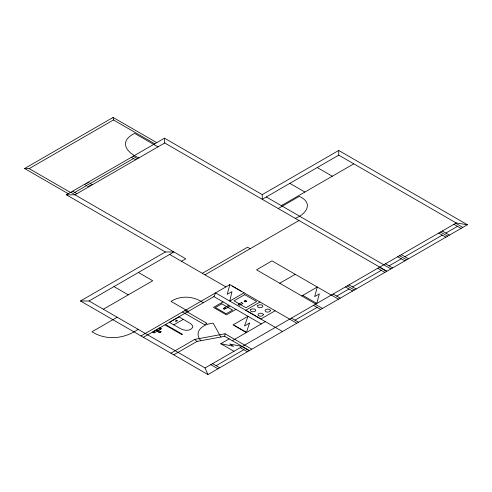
<?xml version="1.0" encoding="UTF-8"?>
<svg xmlns="http://www.w3.org/2000/svg" width="492" height="492" viewBox="0 0 492 492"><rect width="100%" height="100%" fill="white"/><g stroke="black" fill="none" stroke-linecap="round" stroke-linejoin="round"><path stroke-width="0.74" d="M165.367 251.972L66.377 194.82L164.476 138.184L262.242 194.629L262.242 199.303L338.73 155.14L338.73 150.466L467.4 224.752L207.913 374.566L80.473 300.987L165.367 251.972L173.934 251.972L89.04 300.987L80.473 300.987M249.432 350.593L224.666 336.3L225.059 333.779L194.789 339.382L170.884 353.182M316.731 303.496L319.333 293.902L314.683 296.59L317.266 287.008L301.762 295.956M296.793 323.25L229.856 284.622L227.181 294.376L231.941 291.627L229.789 301.073L244.075 292.826M143.387 337.315L213.909 296.596L215.576 292.888L282.482 331.516M68.259 193.731L24.6 168.528L113.092 117.434L156.757 142.643M24.6 168.528L29.182 168.627L113.468 119.968L154.746 143.805M74.766 192.452L86.617 185.607M90.19 183.547L133.541 158.516M66.377 194.82L74.95 194.82L164.715 142.994L386.86 271.252M262.242 194.629L338.73 150.466M181.474 261.277L185.761 258.798L74.95 194.82M281.332 205.65L332.278 176.222M353.76 163.842L332.297 176.234L317.248 167.544M103.351 309.247L152.723 280.748L138.436 272.5M278.226 208.528L299.277 196.376C313.699 202.852 306.651 214.02 295.231 218.35M117.182 317.235L91.992 331.774C106.124 340.839 124.74 338.883 138.086 329.302M202.323 273.306L247.544 247.199L250.176 248.712M204.949 274.825L299.001 220.527M141.007 335.938L229.856 284.622M157.483 330.987L154.058 332.967L152.606 332.131L160.128 327.789L161.579 328.625L158.129 330.618M157.938 331.251L158.578 330.882M173.781 324.849L179.931 328.373C183.731 330.673 190.552 331.688 192.852 327.008L192.077 324.972L190.373 323.478L179.02 316.879L169.5 322.377L173.781 324.849L183.301 319.351M223.03 301.867L213.454 307.395L226.406 314.874L235.982 309.345M279.757 283.251L295.249 274.308M259.96 302.033L245.736 310.243L260.889 318.994L275.12 310.778M173.738 354.837L196.954 341.43L224.666 336.3M233.946 351.288L220.816 343.705L229.143 338.896M232.292 340.698L265.342 321.62M89.04 300.987L205.059 367.967L456.207 222.968L467.4 224.752M216.129 365.697L243.847 349.695M295.003 320.157L317.125 307.389M336.694 296.092L349.019 288.976M352.586 286.916L381.306 270.336M389.08 265.846L401.3 258.792M404.873 256.726L442.29 235.127M445.863 233.067L457.486 226.351M242.279 346.479L229.666 344.006L233.669 346.319L220.816 343.705M338.73 155.14L456.207 222.968M455.703 223.263L462.843 227.384M453.913 224.29L461.059 228.417M442.29 231L449.436 235.127M440.506 232.033L447.646 236.154M438.723 233.067L445.863 237.187M289.849 183.362L304.892 192.046M401.306 254.665L408.446 258.792M399.516 255.699L406.663 259.819M397.733 256.726L404.873 260.852M385.507 263.786L392.653 267.906M266.289 196.966L390.912 268.915M379.523 267.242L386.669 271.363M377.739 268.269L384.879 272.396M157.987 146.88L134.642 133.4C118.554 141.204 125.995 152.465 138.929 157.883M133.184 156.247L137.471 158.725M131.401 157.28L135.687 159.752M349.019 284.856L356.159 288.976M347.235 285.883L354.375 290.009M345.446 286.916L352.592 291.036M333.127 294.031L340.267 298.152M331.337 295.059L338.478 299.185M331.276 295.095L271.996 260.889L256.517 269.831L315.772 304.05M302.795 295.366L316.805 303.453M315.341 304.296L322.488 308.416M313.558 305.329L320.698 309.45M88.043 182.311L92.33 184.783M86.26 183.344L90.546 185.816M84.47 184.371L88.757 186.849M72.619 191.216L76.906 193.688M291.436 318.096L298.576 322.223M70.836 192.249L75.122 194.721M29.182 168.627L70.467 192.464M232.175 286.073L241.609 291.516M169.654 254.444L225.883 286.916M213.909 296.596L261.295 323.957M203.27 302.74C193.873 296.129 180.865 295.089 171.025 301.368L188.338 311.362M233.872 325.132L245.963 332.112M184.906 310.593L206.947 323.324L204.567 324.695L182.526 311.971M225.059 333.779L251.812 349.222M242.064 346.602L249.21 350.728M240.28 347.635L247.421 351.755M113.984 286.615L128.264 294.862M165.54 324.523L182.483 334.302L181.886 334.646L164.949 324.868M159.316 328.256L160.792 329.08M156.677 329.781L161.179 331.731C159.759 334.462 157.6 330.575 156.032 330.15M212.562 363.637L219.703 367.758M210.773 364.67L217.919 368.791M153.363 331.688L154.814 332.531M194.789 339.382L196.954 341.43M220.871 337.002L213.202 323.189C203.879 323.724 192.827 331.116 200.791 340.722M205.059 367.967L207.913 374.566M113.092 117.434L113.468 119.968M164.476 138.184L164.715 142.994M160.841 331.454L160.81 331.731C159.9 333.096 157.089 332.869 160.841 331.454M249.493 323.096L246.412 332.543L233.128 324.874L248.005 316.282L244.481 325.987L249.493 323.096M250.588 309.769L250.588 310.938L252.07 311.799L254.807 311.559L255.778 310.354L255.176 309.363L254.1 308.914L252.07 308.914L250.588 309.769M263.325 314.714L262.722 315.704L260.631 316.27L258.915 315.919L257.937 314.714L258.546 313.718L260.631 313.158L262.722 313.718L263.325 314.714M270.422 310.612L269.819 311.608L267.728 312.168L266.012 311.823L265.034 310.612L265.643 309.622L267.728 309.062L269.819 309.622L270.422 310.612M257.685 305.673L257.685 306.842L259.173 307.697L261.904 307.463L262.876 306.258L262.273 305.261L261.197 304.812L259.167 304.812L257.685 305.673M246 301.172L245.33 301.565L244.653 301.178L245.33 300.784L246 301.172M225.545 308.576L224.364 309.253L223.19 308.576L224.364 307.894L225.545 308.576M246.51 301.178L245.33 301.854L244.149 301.178L245.33 300.495L246.51 301.178M223.805 308.349L223.977 308.896L225.041 308.576L223.805 308.349M154.316 331.829L154.101 332.118L154.316 331.829M160.054 328.681L159.556 328.804L160.054 328.681M176.794 320.218L175.281 321.091L176.001 321.51L177.514 320.636L176.794 320.218M221.8 303.822L215.379 307.531L226.179 313.767L232.599 310.058L221.8 303.822M244.733 294.647L234.02 300.833L245.92 307.703L256.633 301.516L244.733 294.647M228.06 305.692L224.727 307.617L226.154 308.441L229.487 306.522L228.06 305.692M241.474 302.58L238.14 304.505L239.567 305.329L242.9 303.404L241.474 302.58"/></g></svg>
